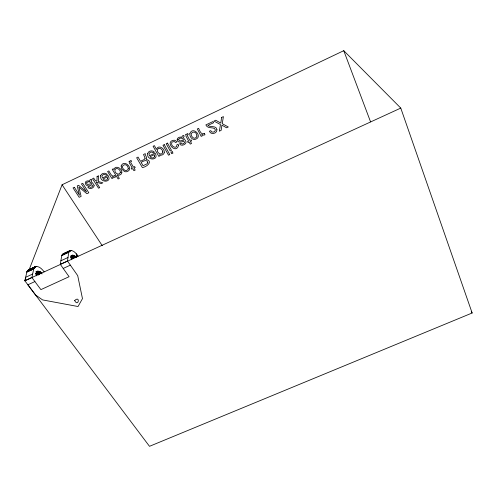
<?xml version="1.0" encoding="UTF-8"?>
<svg xmlns="http://www.w3.org/2000/svg" width="497" height="497" viewBox="0 0 497 497"><rect width="100%" height="100%" fill="white"/><g stroke="black" fill="none" stroke-linecap="round" stroke-linejoin="round"><path stroke-width="0.75" d="M34.902 281.563L27.888 284.812L35.535 294.982L42.593 299.915L78.041 306.525L82.471 298.629L77.712 275.649L67.468 261.018L68.76 252.42L70.17 250.581C73.755 250.022 76.178 253.706 78.191 256.104M44.152 271.847C42.127 269.25 39.201 265.783 35.517 266.609L33.821 268.554L31.895 277.519L40.903 289.627L69.089 276.705L60.305 264.329L61.74 255.669L62.342 254.507L70.17 250.581L62.784 254.16M29.05 269.946L62.082 184.766L343.756 50.682L400.768 108.085L472.15 312.998L149.498 446.318L24.85 280.774L26.919 271.753L27.652 270.53L35.517 266.609L27.652 270.53L34.349 267.647M400.768 108.085L24.85 280.774L25.689 278.606M42.04 273.953L41.531 272.524C38.611 269.635 34.523 271.84 36.623 275.841M38.157 275.108L41.531 272.524L36.182 275.17M35.753 273.393L39.052 271.362L36.337 272.499M70.599 257.229L73.718 255.452L75.998 256.719L71.146 258.937M69.947 251.084L71.264 250.426L69.182 251.389M35.79 271.909L37.145 271.238M36.324 271.791L37.673 271.126L36.349 271.753M36.3 272.157L38.325 271.157L36.306 272.058M35.983 274.406L40.673 272.083L35.865 273.953M36.356 272.691L39.052 271.362M35.803 273.692L39.835 271.697M70.45 250.544L63.492 253.768M29.298 269.66L35.821 266.547L28.981 269.716M35.48 266.808L29.609 269.604L36.436 266.442L27.907 270.343L34.778 267.162M62.342 254.507L70.99 250.463L64.057 253.687M67.797 252.035L64.33 253.644L64.66 253.725M69.182 251.544L62.193 254.793L69.04 251.842M27.472 270.834L34.697 267.336M33.995 268.25L27.105 271.443L33.821 268.554L26.919 271.753L33.721 268.97L26.819 272.17M61.74 255.669L68.897 252.128L62.038 255.085M60.889 260.795L67.983 257.502M25.645 277.301L32.628 274.058M63.231 268.442L70.357 265.143M60.305 264.329L67.468 261.018M24.85 280.774L31.895 277.519M71.661 255.849L73.059 255.209L73.718 255.452L70.928 256.725M71.083 255.793L73.059 255.209L70.99 256.067M70.959 257.415L74.438 255.825M71.04 258.148L75.209 256.241L70.99 257.75M63.001 253.986L69.748 250.917M71.121 255.756L72.481 255.154L71.643 255.533L71.288 256.769L71.767 259.738M70.941 256.527L73.718 255.452M29.919 269.548L30.286 269.616M471.274 311.718L472.15 312.998M62.082 184.766L102.258 245.68M77.613 256.495L76.271 253.768L76.482 257.415M343.756 50.682L370.563 121.858M216.94 129.723C217.251 133.668 210.703 135.184 209.399 131.233L210.722 130.605C211.728 134.122 217.431 131.189 214.629 128.543C211.772 127.126 207.404 128.704 205.857 124.921L213.002 121.535L213.604 122.728L207.926 125.418C210.448 127.71 216.325 125.114 216.94 129.723M162.761 151.896C162.463 156.331 156.499 153.082 157.35 149.771C158.624 146.466 162.805 149.218 162.761 151.896M97.077 176.516L96.971 181.132L95.368 180.728L93.716 178.106L92.517 178.678L98.518 188.195L99.711 187.636L96.238 182.119L101.282 183.561L102.873 182.815L98.412 181.548L98.673 175.758L97.077 176.516M177.187 139.409C177.038 143.006 181.629 142.335 183.722 141.154L184.586 142.316L183.977 143.335L182.312 144.049L180.771 143.223L179.572 143.788C180.92 146.441 184.946 145.025 185.977 142.813C186.866 140.558 181.573 137.483 184.17 136.315L183.679 135.395L182.722 135.7L181.995 136.613L182.138 137.402C180.368 136.632 177.566 137.265 177.187 139.409M74.649 300.573C78.458 307.618 80.483 295.032 74.649 300.573M178.479 145.59C175.851 154.797 164.19 141.229 174.043 140.222A2.963 2.796 9.8 0 1 175.839 140.837L176.895 141.925L175.646 142.515L174.304 141.539L172.316 141.949A1.783 1.677 9.9 0 0 171.658 143.148C170.726 146.783 177.541 149.46 176.876 144.782L178.125 144.192L178.479 145.59M94.132 185.785C93.709 188.388 89.236 189.742 87.783 187.201L88.938 186.655L90.529 187.425L92.138 186.742L92.672 185.772L91.734 184.673C85.596 189.425 81.862 179.162 89.907 181.119L89.715 180.374L90.373 179.498L91.305 179.212L91.852 180.076C89.423 181.113 94.374 183.884 94.132 185.785M128.276 168.495L127.99 169.57L126.455 170.539A1.976 1.795 15.3 0 1 124.853 170.303C118.23 165.886 127.375 161.27 128.276 168.495M121.138 166.048L121.821 169.135L124.48 171.515A3.572 3.243 15.4 0 0 126.872 171.651C134.644 169.204 123.964 158.481 121.138 166.048M121.852 172.273C121.902 174.534 119.131 175.882 117.217 174.938L119.33 178.423L118.118 178.995L112.229 169.328L113.391 168.775L113.943 169.682C115.124 164.693 122.113 168.216 121.852 172.273M100.636 175.739C99.251 183.126 112.887 182.927 107.967 175.41L102.519 177.988C100.437 175.584 104.24 173.086 106.06 175.106L107.29 174.528C105.513 172.384 101.4 172.962 100.636 175.739M107.656 178.342C107.507 180.622 104.066 180.778 103.134 178.901L107.259 176.951L107.656 178.342M221.587 117.46L220.811 123.076L215.729 120.243L213.977 121.069L220.451 124.536L219.363 131.196L221.165 130.344L221.935 125.157L226.576 127.791L228.297 126.983L222.246 123.685L223.395 116.609L221.587 117.46M164.265 152.188C164.265 154.511 161.444 155.903 159.494 154.815L160.028 155.772L158.791 156.356L153.101 146.261L154.387 145.652L156.48 149.373C157.953 144.416 164.675 148.081 164.265 152.188M189.879 133.457C189.413 135.743 190.873 138.203 192.948 139.16A3.56 3.392 3.9 0 0 195.346 139.309C203.335 136.936 193.041 125.592 189.879 133.457M196.918 136.041L196.57 137.153L194.986 138.154A1.969 1.876 3.8 0 1 193.389 137.899C186.971 133.302 196.34 128.506 196.918 136.041M86.689 182.815L86.801 183.797L87.634 184.443L91.504 183.766C90.926 181.703 87.888 180.983 86.689 182.815M147.808 162.562L147.106 163.774L143.074 165.737L141.142 162.407C142.863 161.214 147.336 158.922 147.808 162.562M147.733 153.411C146.099 161.034 159.798 160.773 155.095 153.095L149.541 155.723C147.553 153.281 151.361 150.697 153.194 152.784L154.449 152.188C152.678 149.939 148.535 150.634 147.733 153.411M154.679 156.108C154.499 158.388 151.038 158.642 150.125 156.667L154.331 154.679L154.679 156.108M145.105 158.27L144.403 159.394L140.496 161.301L138.048 157.083L136.644 157.748L142.341 167.526C146.54 167.191 153.61 161.214 146.193 159.388L146.702 157.729L145.286 154.704L145.261 153.66L143.534 154.48L145.105 158.27M120.324 172.509C119.423 175.851 114.788 173.41 114.863 170.651C115.043 166.358 121.013 169.21 120.324 172.509M178.777 139.166L178.672 139.676C179.293 142.161 181.97 140.104 183.555 140.197C183.144 137.973 179.995 137.29 178.777 139.166M129.127 161.475L129.394 163.022L132.171 167.731L131.158 168.21L131.73 169.179L132.749 168.7L133.91 170.67L135.184 170.067L134.022 168.098L135.215 167.532L134.644 166.563L133.445 167.129L130.711 162.488L130.68 161.86L131.587 161.363L131.028 160.413L129.127 161.475M185.816 134.594L186.015 136.19L188.599 141.061L187.562 141.552L188.096 142.552L189.133 142.061L190.221 144.099L191.519 143.484L190.438 141.446L191.662 140.868L191.134 139.862L189.904 140.44L187.357 135.644L187.357 134.991L188.282 134.488L187.767 133.507L185.816 134.594M114.85 175.714C111.806 177.677 110.011 172.776 108.862 170.925L107.607 171.521L111.918 178.541L113.105 177.982L112.365 176.77L114.447 177.386L115.608 176.957L114.85 175.714M204.317 133.426C201.186 135.476 199.583 130.295 198.626 128.35L197.321 128.971L201.173 136.377L202.403 135.799L201.745 134.519L203.795 135.178L204.994 134.737L204.317 133.426M74.357 187.288L73.053 187.909L79.185 197.315L81.129 196.396L78.861 187.071L86.882 193.687L88.814 192.774L82.744 183.312L81.44 183.927L86.602 191.904L78.582 185.288L77.228 185.928L79.495 195.253L74.357 187.288M164.271 144.646L162.985 145.254L168.495 155.188L169.769 154.586L164.271 144.646M167.501 143.111L166.197 143.732L170.191 150.97L171.49 150.355L167.501 143.111M172.229 151.697L170.931 152.312L171.682 153.685L172.981 153.07L172.229 151.697M34.175 267.951L27.292 271.145L34.175 267.951"/></g></svg>
